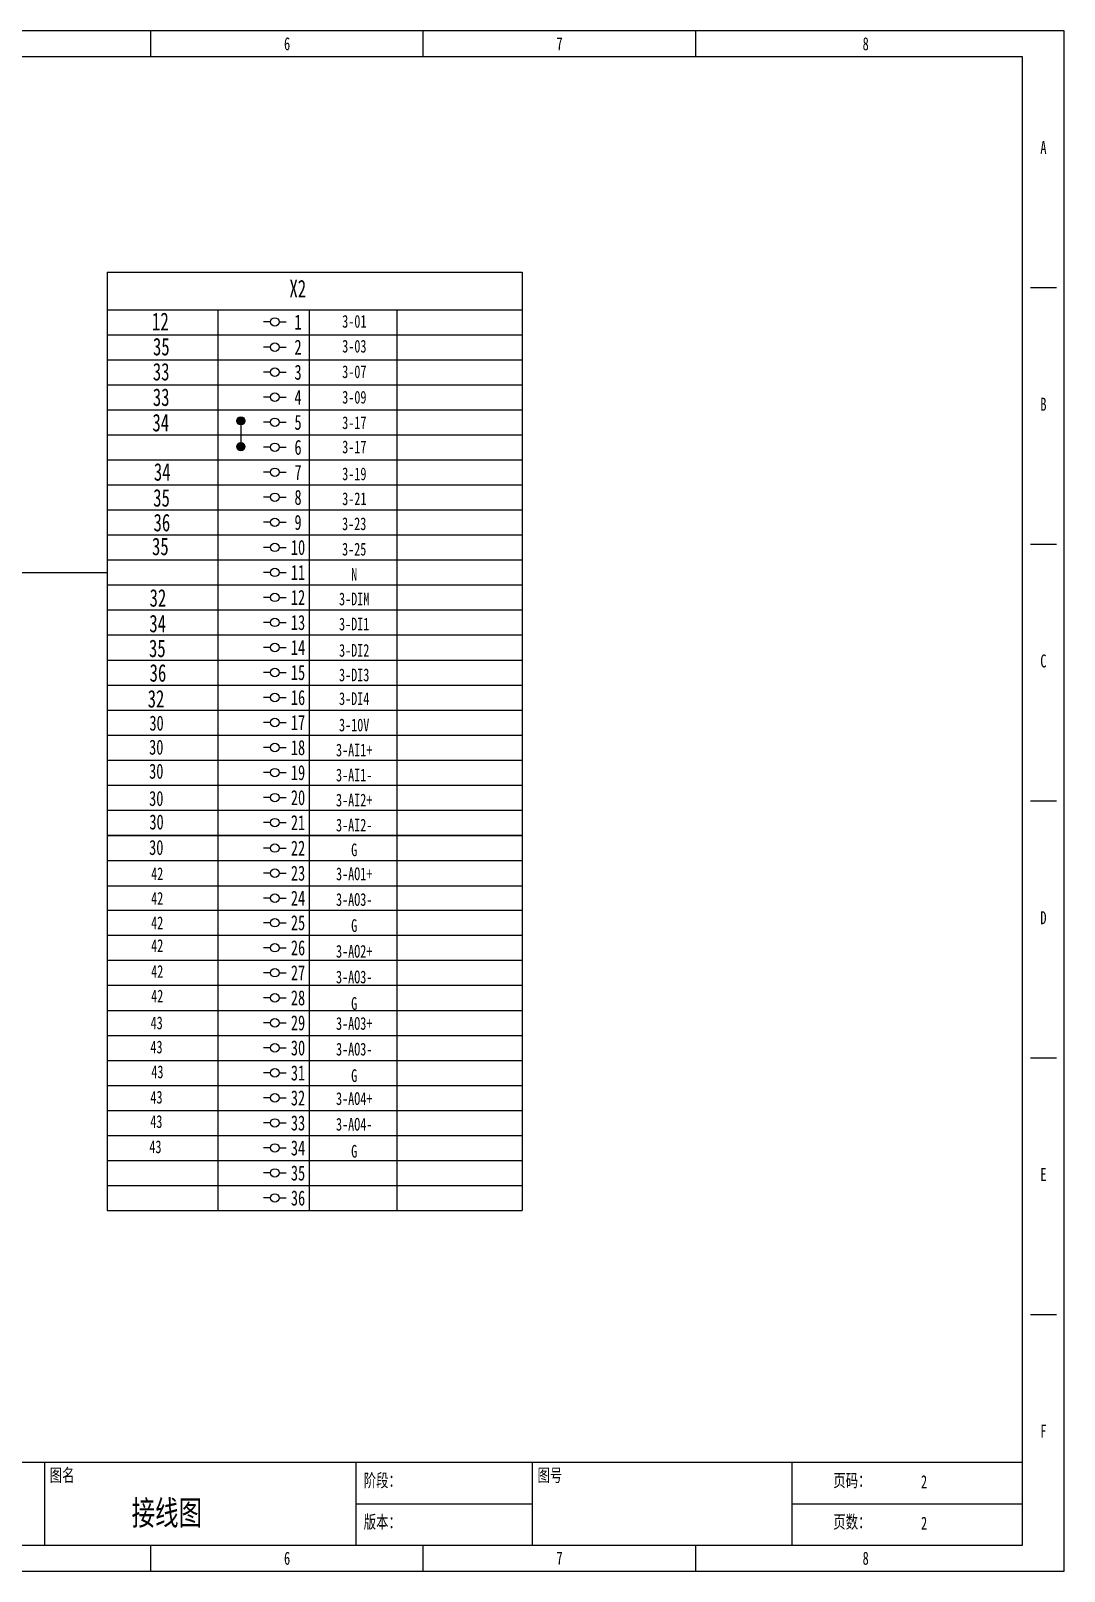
# Model space of a CAD drawing. Header units: millimetres. Extents: x 401220 to 2750366, y -101310 to 943175.
# Drawn here: x 1353266 to 1382618, y 390497 to 434274 of the extents above; entities that cross this region are included whole.
import ezdxf
from ezdxf.enums import TextEntityAlignment as Align

# ---------------------------------------------------------------- set-up
doc = ezdxf.new("R2010")
doc.units = ezdxf.units.MM
doc.styles.add('IDQSTYLE', font='NSimSun.ttf', dxfattribs={"width": 0.7})

msp = doc.modelspace()

# ---------------------------------------------------------------- hatches: boundary and pattern name
h = msp.add_hatch(color=256)
h.dxf.hatch_style = 1
h.paths.add_polyline_path([(1359347.8, 423190.2, 1), (1359116.8, 423190.2, 1)])
h = msp.add_hatch(color=256)
h.dxf.hatch_style = 1
h.paths.add_polyline_path([(1359347.8, 422455.2, 1), (1359116.8, 422455.2, 1)])

# ---------------------------------------------------------------- linework, layer by layer
at = {"ltscale": 4}
for p, q in [((1356676.7, 433536.7), (1356676.7, 434273.7)), ((1364415, 433536.7), (1364415, 434273.7)), ((1372153.3, 433536.7), (1372153.3, 434273.7)), ((1381660.4, 426977.6), (1382397.3, 426977.6)), ((1360075.8, 425999), (1359875.9, 425999)), ((1360315.7, 425999), (1360515.7, 425999)), ((1360075.8, 425283.4), (1359875.9, 425283.4)), ((1360315.7, 425283.4), (1360515.7, 425283.4)), ((1360075.8, 424571.9), (1359875.9, 424571.9)), ((1360315.7, 424571.9), (1360515.7, 424571.9)), ((1360075.8, 423860.8), (1359875.9, 423860.8)), ((1360315.7, 423860.8), (1360515.7, 423860.8)), ((1360075.8, 423149.6), (1359875.9, 423149.6)), ((1360315.7, 423149.6), (1360515.7, 423149.6)), ((1360075.8, 422438.7), (1359875.9, 422438.7)), ((1360315.7, 422438.7), (1360515.7, 422438.7)), ((1360075.8, 421727.6), (1359875.9, 421727.6)), ((1360315.7, 421727.6), (1360515.7, 421727.6)), ((1360075.8, 421016.1), (1359875.9, 421016.1)), ((1360315.7, 421016.1), (1360515.7, 421016.1)), ((1360075.8, 420304.9), (1359875.9, 420304.9)), ((1360315.7, 420304.9), (1360515.7, 420304.9)), ((1360075.8, 419593.8), (1359875.9, 419593.8)), ((1360315.7, 419593.8), (1360515.7, 419593.8)), ((1381660.4, 419681.5), (1382397.3, 419681.5)), ((1360075.8, 418882.9), (1359875.9, 418882.9)), ((1360315.7, 418882.9), (1360515.7, 418882.9)), ((1360075.8, 418171.7), (1359875.9, 418171.7)), ((1360315.7, 418171.7), (1360515.7, 418171.7)), ((1360075.8, 417460.2), (1359875.9, 417460.2)), ((1360315.7, 417460.2), (1360515.7, 417460.2)), ((1360075.8, 416749.1), (1359875.9, 416749.1)), ((1360315.7, 416749.1), (1360515.7, 416749.1)), ((1360075.8, 416037.9), (1359875.9, 416037.9)), ((1360315.7, 416037.9), (1360515.7, 416037.9)), ((1360075.8, 415326.7), (1359875.9, 415326.7)), ((1360315.7, 415326.7), (1360515.7, 415326.7)), ((1360075.8, 414615.6), (1359875.9, 414615.6)), ((1360315.7, 414615.6), (1360515.7, 414615.6)), ((1360075.8, 413904.4), (1359875.9, 413904.4)), ((1360315.7, 413904.4), (1360515.7, 413904.4)), ((1360075.8, 413193.2), (1359875.9, 413193.2)), ((1360315.7, 413193.2), (1360515.7, 413193.2)), ((1360075.8, 412482.1), (1359875.9, 412482.1)), ((1360315.7, 412482.1), (1360515.7, 412482.1)), ((1381660.4, 412385.4), (1382397.3, 412385.4)), ((1360075.8, 411770.9), (1359875.9, 411770.9)), ((1360315.7, 411770.9), (1360515.7, 411770.9)), ((1360075.8, 411046.6), (1359875.9, 411046.6)), ((1360315.7, 411046.6), (1360515.7, 411046.6)), ((1360075.8, 410335.5), (1359875.9, 410335.5)), ((1360315.7, 410335.5), (1360515.7, 410335.5)), ((1360075.8, 409624.3), (1359875.9, 409624.3)), ((1360315.7, 409624.3), (1360515.7, 409624.3)), ((1360075.8, 408926.2), (1359875.9, 408926.2)), ((1360315.7, 408926.2), (1360515.7, 408926.2)), ((1360075.8, 408215), (1359875.9, 408215)), ((1360315.7, 408215), (1360515.7, 408215)), ((1360075.8, 407503.9), (1359875.9, 407503.9)), ((1360315.7, 407503.9), (1360515.7, 407503.9)), ((1360075.8, 406792.7), (1359875.9, 406792.7)), ((1360315.7, 406792.7), (1360515.7, 406792.7)), ((1360075.8, 406081.5), (1359875.9, 406081.5)), ((1360315.7, 406081.5), (1360515.7, 406081.5)), ((1360075.8, 405370.4), (1359875.9, 405370.4)), ((1360315.7, 405370.4), (1360515.7, 405370.4)), ((1381660.4, 405089.2), (1382397.3, 405089.2)), ((1360075.8, 404659.2), (1359875.9, 404659.2)), ((1360315.7, 404659.2), (1360515.7, 404659.2)), ((1360075.8, 403948), (1359875.9, 403948)), ((1360315.7, 403948), (1360515.7, 403948)), ((1360075.8, 403236.9), (1359875.9, 403236.9)), ((1360315.7, 403236.9), (1360515.7, 403236.9)), ((1360075.8, 402525.7), (1359875.9, 402525.7)), ((1360315.7, 402525.7), (1360515.7, 402525.7)), ((1360075.8, 401814.5), (1359875.9, 401814.5)), ((1360315.7, 401814.5), (1360515.7, 401814.5)), ((1360075.8, 401103.4), (1359875.9, 401103.4)), ((1360315.7, 401103.4), (1360515.7, 401103.4)), ((1381660.4, 397793.1), (1382397.3, 397793.1)), ((1320859.5, 393592.4), (1381439.3, 393592.4)), ((1353655.1, 393592.4), (1353655.1, 391234)), ((1362498.9, 393592.4), (1362498.9, 391234)), ((1367510.3, 393592.4), (1367510.3, 391234)), ((1374880.1, 393592.4), (1374880.1, 391234)), ((1362498.9, 392413.2), (1367510.3, 392413.2)), ((1374880.1, 392413.2), (1381439.3, 392413.2)), ((1356676.7, 390497), (1356676.7, 391234)), ((1364415, 390497), (1364415, 391234)), ((1372153.3, 390497), (1372153.3, 391234))]:
    msp.add_line(p, q, dxfattribs=at)
for p, q in [((1355433.7, 427415.4), (1355433.7, 426348.6)), ((1355433.7, 427415.4), (1367220.2, 427415.4)), ((1367220.2, 427415.4), (1367220.2, 426348.6)), ((1355433.7, 426348.6), (1366812.4, 426348.6)), ((1355433.7, 426348.6), (1355433.7, 425637.4)), ((1355433.7, 426348.6), (1355433.7, 425637.4)), ((1355433.7, 426348.6), (1366812.4, 426348.6)), ((1355841.5, 426348.6), (1367220.2, 426348.6)), ((1355841.5, 426348.6), (1367220.2, 426348.6)), ((1358579.8, 426348.6), (1358579.8, 425637.4)), ((1361175.3, 426348.6), (1361175.3, 425637.4)), ((1363664.4, 426348.6), (1363664.4, 425637.4)), ((1367220.2, 426348.6), (1367220.2, 425637.4)), ((1367220.2, 426348.6), (1367220.2, 425637.4)), ((1355433.7, 425637.4), (1355433.7, 424926.3)), ((1355433.7, 425637.4), (1355433.7, 424926.3)), ((1355433.7, 425637.4), (1366812.4, 425637.4)), ((1355841.5, 425637.4), (1367220.2, 425637.4)), ((1358579.8, 425637.4), (1358579.8, 424926.3)), ((1361175.3, 425637.4), (1361175.3, 424926.3)), ((1363664.4, 425637.4), (1363664.4, 424926.3)), ((1367220.2, 425637.4), (1367220.2, 424926.3)), ((1367220.2, 425637.4), (1367220.2, 424926.3)), ((1355433.7, 424926.3), (1355433.7, 424215.1)), ((1355433.7, 424926.3), (1355433.7, 424215.1)), ((1355433.7, 424926.3), (1366812.4, 424926.3)), ((1355841.5, 424926.3), (1367220.2, 424926.3)), ((1358579.8, 424926.3), (1358579.8, 424215.1)), ((1361175.3, 424926.3), (1361175.3, 424215.1)), ((1363664.4, 424926.3), (1363664.4, 424215.1)), ((1367220.2, 424926.3), (1367220.2, 424215.1)), ((1367220.2, 424926.3), (1367220.2, 424215.1)), ((1355433.7, 424215.1), (1355433.7, 423503.9)), ((1355433.7, 424215.1), (1355433.7, 423503.9)), ((1355433.7, 424215.1), (1366812.4, 424215.1)), ((1355841.5, 424215.1), (1367220.2, 424215.1)), ((1358579.8, 424215.1), (1358579.8, 423503.9)), ((1361175.3, 424215.1), (1361175.3, 423503.9)), ((1363664.4, 424215.1), (1363664.4, 423503.9)), ((1367220.2, 424215.1), (1367220.2, 423503.9)), ((1367220.2, 424215.1), (1367220.2, 423503.9)), ((1355433.7, 423503.9), (1355433.7, 422792.8)), ((1355433.7, 423503.9), (1355433.7, 422792.8)), ((1355433.7, 423503.9), (1366812.4, 423503.9)), ((1355841.5, 423503.9), (1367220.2, 423503.9)), ((1358579.8, 423503.9), (1358579.8, 422792.8)), ((1361175.3, 423503.9), (1361175.3, 422792.8)), ((1363664.4, 423503.9), (1363664.4, 422792.8)), ((1367220.2, 423503.9), (1367220.2, 422792.8)), ((1367220.2, 423503.9), (1367220.2, 422792.8)), ((1359232.3, 423190.2), (1359232.3, 422455.2)), ((1355433.7, 422792.8), (1366812.4, 422792.8)), ((1355433.7, 422792.8), (1366812.4, 422792.8)), ((1355433.7, 422792.8), (1355433.7, 422081.6)), ((1355433.7, 422792.8), (1355433.7, 422081.6)), ((1355433.7, 422792.8), (1366812.4, 422792.8)), ((1355841.5, 422792.8), (1367220.2, 422792.8)), ((1355841.5, 422792.8), (1367220.2, 422792.8)), ((1355841.5, 422792.8), (1367220.2, 422792.8)), ((1358579.8, 422792.8), (1358579.8, 422081.6)), ((1361175.3, 422792.8), (1361175.3, 422081.6)), ((1363664.4, 422792.8), (1363664.4, 422081.6)), ((1367220.2, 422792.8), (1367220.2, 422081.6)), ((1367220.2, 422792.8), (1367220.2, 422081.6)), ((1355433.7, 422081.6), (1355433.7, 421370.4)), ((1355433.7, 422081.6), (1355433.7, 421370.4)), ((1355433.7, 422081.6), (1366812.4, 422081.6)), ((1355841.5, 422081.6), (1367220.2, 422081.6)), ((1358579.8, 422081.6), (1358579.8, 421370.4)), ((1361175.3, 422081.6), (1361175.3, 421370.4)), ((1363664.4, 422081.6), (1363664.4, 421370.4)), ((1367220.2, 422081.6), (1367220.2, 421370.4)), ((1367220.2, 422081.6), (1367220.2, 421370.4)), ((1355433.7, 421370.4), (1355433.7, 420659.3)), ((1355433.7, 421370.4), (1355433.7, 420659.3)), ((1355433.7, 421370.4), (1366812.4, 421370.4)), ((1355841.5, 421370.4), (1367220.2, 421370.4)), ((1358579.8, 421370.4), (1358579.8, 420659.3)), ((1361175.3, 421370.4), (1361175.3, 420659.3)), ((1363664.4, 421370.4), (1363664.4, 420659.3)), ((1367220.2, 421370.4), (1367220.2, 420659.3)), ((1367220.2, 421370.4), (1367220.2, 420659.3)), ((1355433.7, 420659.3), (1355433.7, 419948.1)), ((1355433.7, 420659.3), (1355433.7, 419948.1)), ((1355433.7, 420659.3), (1366812.4, 420659.3)), ((1355841.5, 420659.3), (1367220.2, 420659.3)), ((1358579.8, 420659.3), (1358579.8, 419948.1)), ((1361175.3, 420659.3), (1361175.3, 419948.1)), ((1363664.4, 420659.3), (1363664.4, 419948.1)), ((1367220.2, 420659.3), (1367220.2, 419948.1)), ((1367220.2, 420659.3), (1367220.2, 419948.1)), ((1355433.7, 419948.1), (1355433.7, 419236.9)), ((1355433.7, 419948.1), (1355433.7, 419236.9)), ((1355433.7, 419948.1), (1366812.4, 419948.1)), ((1355841.5, 419948.1), (1367220.2, 419948.1)), ((1358579.8, 419948.1), (1358579.8, 419236.9)), ((1361175.3, 419948.1), (1361175.3, 419236.9)), ((1363664.4, 419948.1), (1363664.4, 419236.9)), ((1367220.2, 419948.1), (1367220.2, 419236.9)), ((1367220.2, 419948.1), (1367220.2, 419236.9)), ((1355433.7, 419236.9), (1366812.4, 419236.9)), ((1355433.7, 419236.9), (1366812.4, 419236.9)), ((1355433.7, 419236.9), (1355433.7, 418525.7)), ((1355433.7, 419236.9), (1355433.7, 418525.7)), ((1355433.7, 419236.9), (1366812.4, 419236.9)), ((1355841.5, 419236.9), (1367220.2, 419236.9)), ((1355841.5, 419236.9), (1367220.2, 419236.9)), ((1355841.5, 419236.9), (1367220.2, 419236.9)), ((1358579.8, 419236.9), (1358579.8, 418525.7)), ((1361175.3, 419236.9), (1361175.3, 418525.7)), ((1363664.4, 419236.9), (1363664.4, 418525.7)), ((1367220.2, 419236.9), (1367220.2, 418525.7)), ((1367220.2, 419236.9), (1367220.2, 418525.7)), ((1352876.7, 418881.3), (1355433.7, 418881.3)), ((1355433.7, 418525.7), (1355433.7, 417814.6)), ((1355433.7, 418525.7), (1355433.7, 417814.6)), ((1355433.7, 418525.7), (1366812.4, 418525.7)), ((1355841.5, 418525.7), (1367220.2, 418525.7)), ((1358579.8, 418525.7), (1358579.8, 417814.6)), ((1361175.3, 418525.7), (1361175.3, 417814.6)), ((1363664.4, 418525.7), (1363664.4, 417814.6)), ((1367220.2, 418525.7), (1367220.2, 417814.6)), ((1367220.2, 418525.7), (1367220.2, 417814.6)), ((1355433.7, 417814.6), (1355433.7, 417103.4)), ((1355433.7, 417814.6), (1355433.7, 417103.4)), ((1355433.7, 417814.6), (1366812.4, 417814.6)), ((1355841.5, 417814.6), (1367220.2, 417814.6)), ((1358579.8, 417814.6), (1358579.8, 417103.4)), ((1361175.3, 417814.6), (1361175.3, 417103.4)), ((1363664.4, 417814.6), (1363664.4, 417103.4)), ((1367220.2, 417814.6), (1367220.2, 417103.4)), ((1367220.2, 417814.6), (1367220.2, 417103.4)), ((1355433.7, 417103.4), (1355433.7, 416392.2)), ((1355433.7, 417103.4), (1355433.7, 416392.2)), ((1355433.7, 417103.4), (1366812.4, 417103.4)), ((1355841.5, 417103.4), (1367220.2, 417103.4)), ((1358579.8, 417103.4), (1358579.8, 416392.2)), ((1361175.3, 417103.4), (1361175.3, 416392.2)), ((1363664.4, 417103.4), (1363664.4, 416392.2)), ((1367220.2, 417103.4), (1367220.2, 416392.2)), ((1367220.2, 417103.4), (1367220.2, 416392.2)), ((1355433.7, 416392.2), (1355433.7, 415681.1)), ((1355433.7, 416392.2), (1355433.7, 415681.1)), ((1355433.7, 416392.2), (1366812.4, 416392.2)), ((1355841.5, 416392.2), (1367220.2, 416392.2)), ((1358579.8, 416392.2), (1358579.8, 415681.1)), ((1361175.3, 416392.2), (1361175.3, 415681.1)), ((1363664.4, 416392.2), (1363664.4, 415681.1)), ((1367220.2, 416392.2), (1367220.2, 415681.1)), ((1367220.2, 416392.2), (1367220.2, 415681.1)), ((1355433.7, 415681.1), (1355433.7, 414969.9)), ((1355433.7, 415681.1), (1355433.7, 414969.9)), ((1355433.7, 415681.1), (1366812.4, 415681.1)), ((1355841.5, 415681.1), (1367220.2, 415681.1)), ((1358579.8, 415681.1), (1358579.8, 414969.9)), ((1361175.3, 415681.1), (1361175.3, 414969.9)), ((1363664.4, 415681.1), (1363664.4, 414969.9)), ((1367220.2, 415681.1), (1367220.2, 414969.9)), ((1367220.2, 415681.1), (1367220.2, 414969.9)), ((1355433.7, 414969.9), (1355433.7, 414258.7)), ((1355433.7, 414969.9), (1355433.7, 414258.7)), ((1355433.7, 414969.9), (1366812.4, 414969.9)), ((1355841.5, 414969.9), (1367220.2, 414969.9)), ((1358579.8, 414969.9), (1358579.8, 414258.7)), ((1361175.3, 414969.9), (1361175.3, 414258.7)), ((1363664.4, 414969.9), (1363664.4, 414258.7)), ((1367220.2, 414969.9), (1367220.2, 414258.7)), ((1367220.2, 414969.9), (1367220.2, 414258.7)), ((1355433.7, 414258.7), (1355433.7, 413547.6)), ((1355433.7, 414258.7), (1355433.7, 413547.6)), ((1355433.7, 414258.7), (1366812.4, 414258.7)), ((1355841.5, 414258.7), (1367220.2, 414258.7)), ((1358579.8, 414258.7), (1358579.8, 413547.6)), ((1361175.3, 414258.7), (1361175.3, 413547.6)), ((1363664.4, 414258.7), (1363664.4, 413547.6)), ((1367220.2, 414258.7), (1367220.2, 413547.6)), ((1367220.2, 414258.7), (1367220.2, 413547.6)), ((1355433.7, 413547.6), (1355433.7, 412836.4)), ((1355433.7, 413547.6), (1355433.7, 412836.4)), ((1355433.7, 413547.6), (1366812.4, 413547.6)), ((1355841.5, 413547.6), (1367220.2, 413547.6)), ((1358579.8, 413547.6), (1358579.8, 412836.4)), ((1361175.3, 413547.6), (1361175.3, 412836.4)), ((1363664.4, 413547.6), (1363664.4, 412836.4)), ((1367220.2, 413547.6), (1367220.2, 412836.4)), ((1367220.2, 413547.6), (1367220.2, 412836.4)), ((1355433.7, 412836.4), (1355433.7, 412125.2)), ((1355433.7, 412836.4), (1355433.7, 412125.2)), ((1355433.7, 412836.4), (1366812.4, 412836.4)), ((1355841.5, 412836.4), (1367220.2, 412836.4)), ((1358579.8, 412836.4), (1358579.8, 412125.2)), ((1361175.3, 412836.4), (1361175.3, 412125.2)), ((1363664.4, 412836.4), (1363664.4, 412125.2)), ((1367220.2, 412836.4), (1367220.2, 412125.2)), ((1367220.2, 412836.4), (1367220.2, 412125.2)), ((1355433.7, 412125.2), (1355433.7, 411414.1)), ((1355433.7, 412125.2), (1355433.7, 411414.1)), ((1355433.7, 412125.2), (1366812.4, 412125.2)), ((1355841.5, 412125.2), (1367220.2, 412125.2)), ((1358579.8, 412125.2), (1358579.8, 411414.1)), ((1361175.3, 412125.2), (1361175.3, 411414.1)), ((1363664.4, 412125.2), (1363664.4, 411414.1)), ((1367220.2, 412125.2), (1367220.2, 411414.1)), ((1367220.2, 412125.2), (1367220.2, 411414.1)), ((1355433.7, 411414.1), (1367220.2, 411414.1)), ((1355433.7, 411414.1), (1366812.4, 411414.1)), ((1355433.7, 411414.1), (1367220.2, 411414.1)), ((1355433.7, 411414.1), (1366812.4, 411414.1)), ((1355433.7, 411401), (1355433.7, 410689.8)), ((1355433.7, 411401), (1355433.7, 410689.8)), ((1355433.7, 411401), (1366812.4, 411401)), ((1355841.5, 411414.1), (1367220.2, 411414.1)), ((1355841.5, 411414.1), (1367220.2, 411414.1)), ((1355841.5, 411401), (1367220.2, 411401)), ((1358579.8, 411401), (1358579.8, 410689.8)), ((1361175.3, 411401), (1361175.3, 410689.8)), ((1363664.4, 411401), (1363664.4, 410689.8)), ((1367220.2, 411401), (1367220.2, 410689.8)), ((1367220.2, 411401), (1367220.2, 410689.8)), ((1355433.7, 410689.8), (1355433.7, 409978.6)), ((1355433.7, 410689.8), (1355433.7, 409978.6)), ((1355433.7, 410689.8), (1366812.4, 410689.8)), ((1355841.5, 410689.8), (1367220.2, 410689.8)), ((1358579.8, 410689.8), (1358579.8, 409978.6)), ((1361175.3, 410689.8), (1361175.3, 409978.6)), ((1363664.4, 410689.8), (1363664.4, 409978.6)), ((1367220.2, 410689.8), (1367220.2, 409978.6)), ((1367220.2, 410689.8), (1367220.2, 409978.6)), ((1355433.7, 409978.6), (1355433.7, 409267.4)), ((1355433.7, 409978.6), (1355433.7, 409267.4)), ((1355433.7, 409978.6), (1366812.4, 409978.6)), ((1355841.5, 409978.6), (1367220.2, 409978.6)), ((1358579.8, 409978.6), (1358579.8, 409267.4)), ((1361175.3, 409978.6), (1361175.3, 409267.4)), ((1363664.4, 409978.6), (1363664.4, 409267.4)), ((1367220.2, 409978.6), (1367220.2, 409267.4)), ((1367220.2, 409978.6), (1367220.2, 409267.4)), ((1355433.7, 409280.5), (1355433.7, 408569.4)), ((1355433.7, 409280.5), (1355433.7, 408569.4)), ((1355433.7, 409280.5), (1366812.4, 409280.5)), ((1355841.5, 409280.5), (1367220.2, 409280.5)), ((1358579.8, 409280.5), (1358579.8, 408569.4)), ((1361175.3, 409280.5), (1361175.3, 408569.4)), ((1363664.4, 409280.5), (1363664.4, 408569.4)), ((1367220.2, 409280.5), (1367220.2, 408569.4)), ((1367220.2, 409280.5), (1367220.2, 408569.4)), ((1355433.7, 408569.4), (1355433.7, 407858.2)), ((1355433.7, 408569.4), (1355433.7, 407858.2)), ((1355433.7, 408569.4), (1366812.4, 408569.4)), ((1355841.5, 408569.4), (1367220.2, 408569.4)), ((1358579.8, 408569.4), (1358579.8, 407858.2)), ((1361175.3, 408569.4), (1361175.3, 407858.2)), ((1363664.4, 408569.4), (1363664.4, 407858.2)), ((1367220.2, 408569.4), (1367220.2, 407858.2)), ((1367220.2, 408569.4), (1367220.2, 407858.2)), ((1355433.7, 407858.2), (1355433.7, 407147)), ((1355433.7, 407858.2), (1355433.7, 407147)), ((1355433.7, 407858.2), (1366812.4, 407858.2)), ((1355841.5, 407858.2), (1367220.2, 407858.2)), ((1358579.8, 407858.2), (1358579.8, 407147)), ((1361175.3, 407858.2), (1361175.3, 407147)), ((1363664.4, 407858.2), (1363664.4, 407147)), ((1367220.2, 407858.2), (1367220.2, 407147)), ((1367220.2, 407858.2), (1367220.2, 407147)), ((1355433.7, 407147), (1367220.2, 407147)), ((1355433.7, 407147), (1366812.4, 407147)), ((1355433.7, 407147), (1367220.2, 407147)), ((1355433.7, 407147), (1366812.4, 407147)), ((1355433.7, 407147), (1355433.7, 406435.9)), ((1355433.7, 407147), (1355433.7, 406435.9)), ((1355433.7, 407147), (1366812.4, 407147)), ((1355841.5, 407147), (1367220.2, 407147)), ((1355841.5, 407147), (1367220.2, 407147)), ((1355841.5, 407147), (1367220.2, 407147)), ((1358579.8, 407147), (1358579.8, 406435.9)), ((1361175.3, 407147), (1361175.3, 406435.9)), ((1363664.4, 407147), (1363664.4, 406435.9)), ((1367220.2, 407147), (1367220.2, 406435.9)), ((1367220.2, 407147), (1367220.2, 406435.9)), ((1355433.7, 406435.9), (1355433.7, 405724.7)), ((1355433.7, 406435.9), (1355433.7, 405724.7)), ((1355433.7, 406435.9), (1366812.4, 406435.9)), ((1355841.5, 406435.9), (1367220.2, 406435.9)), ((1358579.8, 406435.9), (1358579.8, 405724.7)), ((1361175.3, 406435.9), (1361175.3, 405724.7)), ((1363664.4, 406435.9), (1363664.4, 405724.7)), ((1367220.2, 406435.9), (1367220.2, 405724.7)), ((1367220.2, 406435.9), (1367220.2, 405724.7)), ((1355433.7, 405724.7), (1355433.7, 405013.5)), ((1355433.7, 405724.7), (1355433.7, 405013.5)), ((1355433.7, 405724.7), (1366812.4, 405724.7)), ((1355841.5, 405724.7), (1367220.2, 405724.7)), ((1358579.8, 405724.7), (1358579.8, 405013.5)), ((1361175.3, 405724.7), (1361175.3, 405013.5)), ((1363664.4, 405724.7), (1363664.4, 405013.5)), ((1367220.2, 405724.7), (1367220.2, 405013.5)), ((1367220.2, 405724.7), (1367220.2, 405013.5)), ((1355433.7, 405013.5), (1355433.7, 404302.4)), ((1355433.7, 405013.5), (1355433.7, 404302.4)), ((1355433.7, 405013.5), (1366812.4, 405013.5)), ((1355841.5, 405013.5), (1367220.2, 405013.5)), ((1358579.8, 405013.5), (1358579.8, 404302.4)), ((1361175.3, 405013.5), (1361175.3, 404302.4)), ((1363664.4, 405013.5), (1363664.4, 404302.4)), ((1367220.2, 405013.5), (1367220.2, 404302.4)), ((1367220.2, 405013.5), (1367220.2, 404302.4)), ((1355433.7, 404302.4), (1355433.7, 403591.2)), ((1355433.7, 404302.4), (1355433.7, 403591.2)), ((1355433.7, 404302.4), (1366812.4, 404302.4)), ((1355841.5, 404302.4), (1367220.2, 404302.4)), ((1358579.8, 404302.4), (1358579.8, 403591.2)), ((1361175.3, 404302.4), (1361175.3, 403591.2)), ((1363664.4, 404302.4), (1363664.4, 403591.2)), ((1367220.2, 404302.4), (1367220.2, 403591.2)), ((1367220.2, 404302.4), (1367220.2, 403591.2)), ((1355433.7, 403591.2), (1355433.7, 402880)), ((1355433.7, 403591.2), (1355433.7, 402880)), ((1355433.7, 403591.2), (1366812.4, 403591.2)), ((1355841.5, 403591.2), (1367220.2, 403591.2)), ((1358579.8, 403591.2), (1358579.8, 402880)), ((1361175.3, 403591.2), (1361175.3, 402880)), ((1363664.4, 403591.2), (1363664.4, 402880)), ((1367220.2, 403591.2), (1367220.2, 402880)), ((1367220.2, 403591.2), (1367220.2, 402880)), ((1355433.7, 402880), (1367220.2, 402880)), ((1355433.7, 402880), (1366812.4, 402880)), ((1355433.7, 402880), (1355433.7, 402168.8)), ((1355433.7, 402880), (1355433.7, 402168.8)), ((1355433.7, 402880), (1366812.4, 402880)), ((1355841.5, 402880), (1367220.2, 402880)), ((1355841.5, 402880), (1367220.2, 402880)), ((1358579.8, 402880), (1358579.8, 402168.8)), ((1361175.3, 402880), (1361175.3, 402168.8)), ((1363664.4, 402880), (1363664.4, 402168.8)), ((1367220.2, 402880), (1367220.2, 402168.8)), ((1367220.2, 402880), (1367220.2, 402168.8)), ((1355433.7, 402168.8), (1367220.2, 402168.8)), ((1355433.7, 402168.8), (1366812.4, 402168.8)), ((1355433.7, 402168.8), (1355433.7, 401457.7)), ((1355433.7, 402168.8), (1355433.7, 401457.7)), ((1355433.7, 402168.8), (1366812.4, 402168.8)), ((1355841.5, 402168.8), (1367220.2, 402168.8)), ((1355841.5, 402168.8), (1367220.2, 402168.8)), ((1358579.8, 402168.8), (1358579.8, 401457.7)), ((1361175.3, 402168.8), (1361175.3, 401457.7)), ((1363664.4, 402168.8), (1363664.4, 401457.7)), ((1367220.2, 402168.8), (1367220.2, 401457.7)), ((1367220.2, 402168.8), (1367220.2, 401457.7)), ((1355433.7, 401457.7), (1367220.2, 401457.7)), ((1355433.7, 401457.7), (1366812.4, 401457.7)), ((1355433.7, 401457.7), (1355433.7, 400746.5)), ((1355433.7, 401457.7), (1355433.7, 400746.5)), ((1355433.7, 401457.7), (1366812.4, 401457.7)), ((1355841.5, 401457.7), (1367220.2, 401457.7)), ((1355841.5, 401457.7), (1367220.2, 401457.7)), ((1358579.8, 401457.7), (1358579.8, 400746.5)), ((1361175.3, 401457.7), (1361175.3, 400746.5)), ((1363664.4, 401457.7), (1363664.4, 400746.5)), ((1367220.2, 401457.7), (1367220.2, 400746.5)), ((1367220.2, 401457.7), (1367220.2, 400746.5)), ((1355433.7, 400746.5), (1367220.2, 400746.5)), ((1355433.7, 400746.5), (1366812.4, 400746.5)), ((1355841.5, 400746.5), (1367220.2, 400746.5))]:
    msp.add_line(p, q)
for points in [[(1317985.3, 390497), (1382618.4, 390497), (1382618.4, 434273.7), (1317985.3, 434273.7)], [(1320859.5, 391234), (1381439.3, 391234), (1381439.3, 433536.7), (1320859.5, 433536.7)]]:
    msp.add_lwpolyline(points, close=True, dxfattribs=at)
for centre in [(1360195.8, 425999), (1360195.8, 425283.4), (1360195.8, 424571.9), (1360195.8, 423860.8), (1360195.8, 423149.6), (1360195.8, 422438.7), (1360195.8, 421727.6), (1360195.8, 421016.1), (1360195.8, 420304.9), (1360195.8, 419593.8), (1360195.8, 418882.9), (1360195.8, 418171.7), (1360195.8, 417460.2), (1360195.8, 416749.1), (1360195.8, 416037.9), (1360195.8, 415326.7), (1360195.8, 414615.6), (1360195.8, 413904.4), (1360195.8, 413193.2), (1360195.8, 412482.1), (1360195.8, 411770.9), (1360195.8, 411046.6), (1360195.8, 410335.5), (1360195.8, 409624.3), (1360195.8, 408926.2), (1360195.8, 408215), (1360195.8, 407503.9), (1360195.8, 406792.7), (1360195.8, 406081.5), (1360195.8, 405370.4), (1360195.8, 404659.2), (1360195.8, 403948), (1360195.8, 403236.9), (1360195.8, 402525.7), (1360195.8, 401814.5), (1360195.8, 401103.4)]:
    msp.add_circle(centre, 120, dxfattribs=at)
for centre in [(1359232.3, 423190.2), (1359232.3, 422455.2)]:
    msp.add_circle(centre, 115.5)

# ---------------------------------------------------------------- texts
at = {"style": 'IDQSTYLE', "width": 0.7}
for s, p in [('6', (1360545.9, 433610.4)), ('7', (1368284.2, 433610.4)), ('8', (1376980.5, 433610.4)), ('A', (1382028.9, 430662.5)), ('B', (1382028.9, 423366.4)), ('C', (1382028.9, 416070.3)), ('D', (1382028.9, 408774.2)), ('E', (1382028.9, 401478)), ('F', (1382028.9, 394181.9)), ('6', (1360545.9, 390570.7)), ('7', (1368284.2, 390570.7)), ('8', (1376980.5, 390570.7))]:
    msp.add_text(s, height=369.2, dxfattribs=at).set_placement(p, align=Align.BOTTOM_CENTER)
for s, height, p in [('X2', 497.82, (1360849.2, 426947.8)), ('12', 506.77, (1356945, 426012.2)), ('1', 426.7, (1360856, 425993)), ('@N421', 0.142, (1361175.3, 425993)), ('3-01', 361.46, (1362455.6, 426017.1)), ('35', 497.82, (1356972.2, 425298.4)), ('2', 426.7, (1360856, 425281.9)), ('3-03', 361.46, (1362455.6, 425310.3)), ('33', 497.82, (1356968.3, 424585.9)), ('3', 426.7, (1360856, 424570.7)), ('3-07', 361.46, (1362455.6, 424585.8)), ('33', 497.82, (1356968.3, 423861.3)), ('4', 426.7, (1360856, 423859.5)), ('3-09', 361.46, (1362455.6, 423861.2)), ('34', 497.82, (1356956.7, 423138.6)), ('5', 426.7, (1360856, 423148.7)), ('3-17', 361.46, (1362455.6, 423136.7)), ('6', 426.7, (1360856, 422437.5)), ('3-17', 361.46, (1362455.6, 422448.5)), ('@N421', 0.142, (1361175.3, 422437.2)), ('34', 497.82, (1356997.6, 421738.1)), ('7', 426.7, (1360856, 421726)), ('3-19', 361.46, (1362455.6, 421682.8)), ('35', 497.82, (1356979, 421001.3)), ('8', 426.7, (1360856, 421014.8)), ('3-21', 361.46, (1362455.6, 420975.9)), ('36', 497.82, (1356988.6, 420298.7)), ('9', 426.7, (1360856, 420303.7)), ('3-23', 361.46, (1362451.4, 420264.2)), ('35', 497.82, (1356944.7, 419620.3)), ('10', 426.7, (1360856, 419592.8)), ('3-25', 361.46, (1362451.4, 419542.8)), ('11', 426.7, (1360856, 418881.6)), ('N', 361.5, (1362451.4, 418830.5)), ('@N421', 0.142, (1361175.3, 418881.3)), ('32', 497.82, (1356876.2, 418157.5)), ('12', 426.7, (1360856, 418170.2)), ('3-DIM', 361.46, (1362451.4, 418127.4)), ('34', 497.82, (1356868.9, 417429.4)), ('13', 426.7, (1360856, 417459)), ('3-DI1', 361.46, (1362451.4, 417415.1)), ('35', 497.82, (1356859.3, 416724.6)), ('14', 426.7, (1360856, 416747.8)), ('3-DI2', 361.46, (1362451.4, 416666.3)), ('36', 497.82, (1356876.8, 416026.1)), ('15', 426.7, (1360856, 416037)), ('3-DI3', 361.46, (1362451.4, 415968.9)), ('32', 496.08, (1356822, 415291.3)), ('16', 426.7, (1360856, 415325.8)), ('3-DI4', 361.46, (1362451.4, 415293.9)), ('30', 426.23, (1356837.4, 414599.4)), ('17', 426.7, (1360856, 414614.6)), ('3-10V', 361.46, (1362451.4, 414546.6)), ('30', 426.23, (1356829.2, 413915.7)), ('18', 426.7, (1360856, 413903.4)), ('3-AI1+', 361.46, (1362451.4, 413835.4)), ('30', 426.23, (1356829.2, 413232)), ('19', 426.7, (1360856, 413192.3)), ('3-AI1-', 361.46, (1362451.4, 413124.2)), ('30', 426.23, (1356829.2, 412457.6)), ('20', 426.7, (1360856, 412481.1)), ('3-AI2+', 361.46, (1362451.4, 412413.1)), ('30', 426.23, (1356837.4, 411790.4)), ('21', 426.7, (1360856, 411769.9)), ('3-AI2-', 361.46, (1362451.4, 411701.9)), ('30', 426.23, (1356829.2, 411065.5)), ('22', 426.7, (1360856, 411045.7)), ('G', 361.5, (1362451.4, 410996.3)), ('42', 361.72, (1356855.8, 410317.9)), ('23', 426.7, (1360856, 410334.5)), ('3-AO1+', 361.46, (1362451.4, 410315.1)), ('42', 361.72, (1356855.8, 409620.4)), ('24', 426.7, (1360856, 409623.3)), ('3-AO3-', 361.46, (1362451.4, 409585.2)), ('42', 361.72, (1356855.8, 408923)), ('25', 426.7, (1360856, 408925.3)), ('G', 361.5, (1362451.4, 408845)), ('42', 361.72, (1356855.8, 408276.3)), ('26', 426.7, (1360856, 408214.1)), ('3-AO2+', 361.46, (1362451.4, 408114.2)), ('42', 361.72, (1356855.8, 407540.9)), ('27', 426.7, (1360856, 407502.9)), ('3-AO3-', 361.46, (1362451.4, 407384.3)), ('42', 361.72, (1356855.8, 406844)), ('28', 426.7, (1360856, 406791.8)), ('G', 361.5, (1362451.4, 406631)), ('43', 361.72, (1356840.5, 406079.9)), ('29', 426.7, (1360856, 406080.6)), ('3-AO3+', 361.46, (1362451.4, 406063.2)), ('43', 361.72, (1356835.5, 405394.3)), ('30', 426.7, (1360856, 405369.4)), ('3-AO3-', 361.46, (1362451.4, 405333.3)), ('43', 361.72, (1356860.7, 404688.5)), ('31', 426.7, (1360856, 404658.2)), ('G', 361.5, (1362451.4, 404580)), ('43', 361.72, (1356835.5, 403966.2)), ('32', 426.7, (1360856, 403947.1)), ('3-AO4+', 361.46, (1362451.4, 403927.3)), ('43', 361.72, (1356830.4, 403275.5)), ('33', 426.7, (1360856, 403235.9)), ('3-AO4-', 361.46, (1362451.4, 403197.4)), ('43', 361.72, (1356805.2, 402558.3)), ('34', 426.7, (1360856, 402524.7)), ('G', 361.5, (1362451.4, 402431)), ('35', 426.7, (1360856, 401813.6)), ('36', 426.7, (1360856, 401102.4))]:
    msp.add_text(s, height=height, dxfattribs=at).set_placement(p, align=Align.MIDDLE_CENTER)
for s, p in [('图名', (1353802.5, 392929.1)), ('阶段：', (1362720, 392781.7)), ('图号', (1367657.7, 392929.1)), ('页码：', (1376059.3, 392781.7)), ('版本：', (1362720, 391602.5)), ('页数：', (1376059.3, 391602.5))]:
    msp.add_text(s, height=369.23, dxfattribs=at).set_placement(p, align=Align.BOTTOM_LEFT)
for s, height, p in [('2', 369.2, (1378638.7, 392855.4)), ('接线图', 697.84, (1357128.4, 391807.6)), ('2', 369.2, (1378638.7, 391676.2))]:
    msp.add_text(s, height=height, dxfattribs=at).set_placement(p, align=Align.CENTER)

doc.saveas('drawing.dxf')
